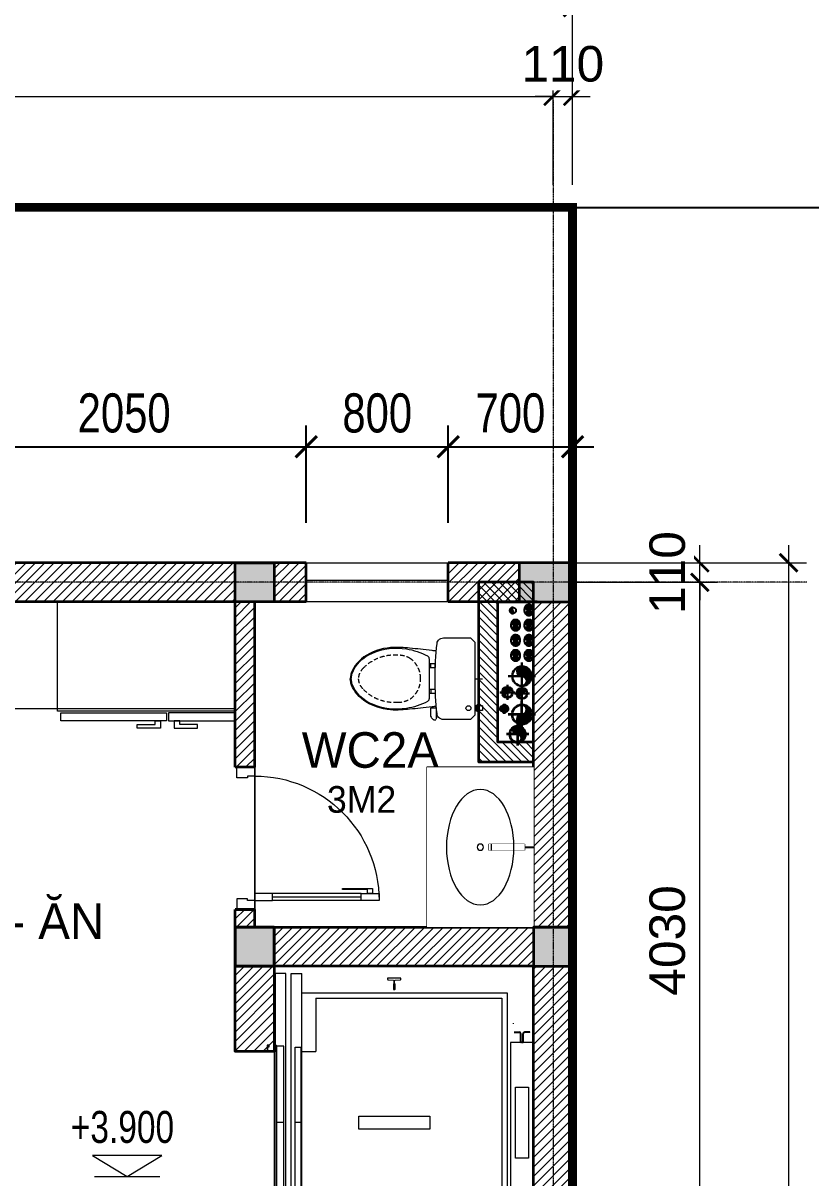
# Model space of a CAD drawing. Header units: millimetres. Extents: x -127141 to 682685, y -1234500 to 49778.
# Drawn here: x 267603 to 272040, y -5461 to 1037 of the extents above; entities that cross this region are included whole.
import ezdxf

# ---------------------------------------------------------------- set-up
doc = ezdxf.new("R2010")
doc.units = ezdxf.units.MM
doc.header["$MEASUREMENT"] = 0
doc.set_wipeout_variables(frame=1)
for name, pattern in [('$AUDIT_BAD_LTYPE2', [0]), ('ACAD_ISO03W100', [30, 12, -18]), ('CENTER2', [1.125, 0.75, -0.125, 0.125, -0.125]), ('CONTINOUS', [0]), ('DASHDOT', [1, 0.5, -0.25, 0, -0.25]), ('DIVIDEX22', [1.25, 0.625, -0.25, 0, -0.125, 0, -0.25]), ('HIDDEN', [0.75, 0.5, -0.25]), ('PHANTOM2', [1.25, 0.625, -0.125, 0.125, -0.125, 0.125, -0.125]), ('PHANTOM3', [1.5, 0.625, -0.125, 0.125, -0.125, 0.125, -0.125, 0.125, -0.125]), ('xref-thap C (mb tang 32-2)$0$HIDDEN', [0.375, 0.25, -0.125])]:
    doc.linetypes.add(name, pattern=pattern)
for name, color, linetype, lineweight in [('-CONCRETE', 1, 'Continuous', 35), ('-DOOR', 137, 'Continuous', 9), ('-FURNITURE', 46, 'Continuous', 9), ('-HATCH', 8, 'Continuous', 5), ('-KH', 143, 'Continuous', 13), ('-LINE1', 7, 'Continuous', 18), ('-LINE2', 252, 'Continuous', 9), ('-TEXT', 7, 'Continuous', 15), ('-WALL', 4, 'Continuous', 35), ('A-COT VACH', 2, 'Continuous', 35), ('A-DIM', 251, 'Continuous', 15), ('A-HATCH', 251, 'Continuous', 5), ('A-NET THAY', 125, 'Continuous', 18), ('A-TRUC', 251, 'DASHDOT', 5), ('A-TUONG', 7, 'Continuous', 35), ('N1.1-CN', 4, 'CONTINOUS', 35), ('N1.3-TN', 6, 'CENTER2', 35), ('N1.4-TP', 4, 'PHANTOM2', 35), ('N1.5-TH', 2, 'PHANTOM3', 30), ('N1.6-NM', 3, 'DIVIDEX22', 30), ('N4-OTHER1', 143, 'CONTINOUS', 15), ('TEXT25', 2, 'Continuous', 13)]:
    doc.layers.add(name, color=color, linetype=linetype, lineweight=lineweight)
for name, color, linetype in [('-RANH GIOI LO DAT', 12, 'Continuous'), ('12. NET DIM', 252, 'Continuous'), ('M-CD', 40, 'ACAD_ISO03W100'), ('M-Control', 170, 'CENTER2'), ('M-RP', 140, 'Continuous')]:
    doc.layers.add(name, color=color, linetype=linetype)
doc.layers.add('LUOI GIONG', color=160, linetype='Continuous', plot=False)
doc.styles.add('1', font='arial.ttf')
doc.styles.add('AVANH', font='', dxfattribs={"width": 0.8})
doc.styles.get("Standard").update_dxf_attribs({"font": 'arial.ttf'})
doc.styles.add('SVN_AVO_thuong', font='')
doc.styles.add('T1', font='', dxfattribs={"height": 200})
doc.styles.add('vnavanth', font='', dxfattribs={"width": 0.8})
doc.styles.get('AVANH').set_extended_font_data('.VnAvantH')
doc.styles.get('SVN_AVO_thuong').set_extended_font_data('SVN-Avo')
doc.styles.get('T1').set_extended_font_data('VNgeometric Light')
doc.styles.get('vnavanth').set_extended_font_data('.VnAvantH')
doc.dimstyles.new('C_100A3', dxfattribs={"dimscale": 100, "dimtxt": 2.2, "dimasz": 1.2, "dimexe": 1.2, "dimexo": 0, "dimgap": 0.75, "dimtad": 1, "dimdec": 0, "dimzin": 0, "dimdsep": 46, "dimtxsty": 'AVANH', "dimblk": 'ARCHTICK', "dimcen": 0, "dimdle": 1.2, "dimclrd": 256, "dimclre": 256, "dimclrt": 7, "dimadec": 0, "dimazin": 0, "dimtfac": 0.0001, "dimtdec": 0, "dimtix": 1, "dimtmove": 2, "dimatfit": 3, "dimfxl": 1.8, "dimtolj": 1, "dimtzin": 0, "dimarcsym": 0})
doc.dimstyles.new('DIM_LAYOUT A2-A3', dxfattribs={"dimscale": 0, "dimtxt": 2, "dimasz": 1, "dimexe": 1, "dimexo": 0, "dimgap": 0.8, "dimtad": 1, "dimdec": 0, "dimlfac": -1, "dimzin": 0, "dimdsep": 46, "dimtxsty": 'Standard', "dimblk": 'ARCHTICK', "dimcen": 1, "dimdle": 1, "dimclrd": 256, "dimclre": 256, "dimclrt": 7, "dimadec": 0, "dimazin": 0, "dimtfac": 1, "dimtdec": 0, "dimtix": 1, "dimtofl": 0, "dimtmove": 2, "dimatfit": 3, "dimldrblk": 'ARCHTICK', "dimfxl": 1, "dimtfill": 1, "dimtolj": 1, "dimtzin": 0, "dimarcsym": 0})

# ---------------------------------------------------------------- blocks, each defined once
blk = doc.blocks.new('X-5M-DH-2-CORE$0$A$C75E80C28')
at = {"layer": '-LINE2', "linetype": 'Continuous', "ltscale": 2}
for p, q in [((-510, -21.5), (-510, -50.6)), ((-506.8, -21.5), (-510, -21.5)), ((-506.8, -21.5), (-506.8, -50.6)), ((-456.2, -56.8), (-500.6, -56.8)), ((-456.2, -60), (-500.6, -60)), ((-453.2, -63), (-453.2, -67)), ((-450, -63), (-450, -67)), ((450, -63), (450, -67)), ((453.2, -63), (453.2, -67)), ((456.2, -56.8), (500.6, -56.8)), ((456.2, -60), (500.6, -60)), ((506.8, -21.5), (510, -21.5)), ((506.8, -21.5), (506.8, -50.6)), ((510, -21.5), (510, -50.6)), ((-556.8, -112.5), (-560, -112.5)), ((-510, -108.5), (-510, -79.4)), ((-506.8, -108.5), (-506.8, -79.4)), ((-456.2, -70), (-500.6, -70)), ((-456.2, -73.2), (-500.6, -73.2)), ((456.2, -70), (500.6, -70)), ((456.2, -73.2), (500.6, -73.2)), ((456.8, -112.5), (460, -112.5)), ((506.8, -108.5), (506.8, -79.4)), ((510, -108.5), (510, -79.4)), ((-731, -149), (731, -149)), ((-731, -1305), (-731, -149)), ((-700, -179), (700, -179)), ((-700, -1225), (-700, -179)), ((700, -1225), (700, -179)), ((731, -1305), (731, -149)), ((-700, -1225), (-400, -1225)), ((-400, -1305), (-400, -1225)), ((700, -1225), (400, -1225)), ((400, -1305), (400, -1225)), ((840, -1305), (-840, -1305)), ((-840, -1365), (-840, -1305)), ((425, -1309), (-425, -1309)), ((-425, -1343), (-425, -1309)), ((425, -1343), (-425, -1343)), ((0, -1309), (0, -1343)), ((425, -1343), (425, -1309)), ((840, -1365), (840, -1305)), ((840, -1365), (-840, -1365)), ((840, -1395), (-840, -1395)), ((-840, -1395), (-840, -1455)), ((430, -1406), (-430, -1406)), ((-430, -1406), (-430, -1446)), ((0, -1406), (0, -1446)), ((430, -1406), (430, -1446)), ((840, -1395), (840, -1455)), ((-840, -1455), (-435, -1455)), ((-435, -1450), (-435, -1460)), ((-435, -1450), (-400, -1450)), ((-435, -1460), (-425, -1460)), ((-435, -1490), (-435, -1500)), ((-435, -1490), (-425, -1490)), ((-433.4, -1451.6), (-433.4, -1458.4)), ((-433.4, -1451.6), (-401.6, -1451.6)), ((-433.4, -1458.4), (-425, -1458.4)), ((-433.4, -1491.6), (-433.4, -1498.4)), ((-433.4, -1491.6), (-425, -1491.6)), ((430, -1446), (-430, -1446)), ((-425, -1458.4), (-425, -1460)), ((-425, -1490), (-425, -1491.6)), ((-401.6, -1451.6), (-401.6, -1498.4)), ((400, -1450), (-400, -1450)), ((-400, -1450), (-400, -1500)), ((400, -1450), (400, -1500)), ((435, -1450), (400, -1450)), ((401.6, -1451.6), (401.6, -1498.4)), ((433.4, -1451.6), (401.6, -1451.6)), ((433.4, -1458.4), (425, -1458.4)), ((425, -1458.4), (425, -1460)), ((435, -1460), (425, -1460)), ((425, -1490), (425, -1491.6)), ((435, -1490), (425, -1490)), ((433.4, -1491.6), (425, -1491.6)), ((433.4, -1451.6), (433.4, -1458.4)), ((433.4, -1491.6), (433.4, -1498.4)), ((435, -1450), (435, -1460)), ((840, -1455), (435, -1455)), ((435, -1490), (435, -1500)), ((-435, -1500), (-400, -1500)), ((-433.4, -1498.4), (-401.6, -1498.4)), ((435, -1500), (400, -1500)), ((433.4, -1498.4), (401.6, -1498.4))]:
    blk.add_line(p, q, dxfattribs=at)
for points in [[(-450, 0), (-450, -130), (450, -130), (450, 0)], [(-200, -29), (200, -29), (200, -101), (-200, -101)], [(-36, -584), (36, -584), (36, -984), (-36, -984)]]:
    blk.add_lwpolyline(points, close=True, dxfattribs=at)
for points in [[(-780, -789), (-751, -789, 0.414214), (-750, -788), (-750, -784), (-750, -780, 0.414214), (-751, -779), (-780, -779, -0.256978), (-784.1, -781.9), (-797.9, -781.9, -0.414214), (-800.9, -778.9), (-804, -749.5, 0.414214), (-807, -746.5), (-812, -746.5), (-812, -784), (-812, -821.5), (-807, -821.5, 0.414214), (-804, -818.5), (-800.9, -789.1, -0.414214), (-797.9, -786.1), (-784.1, -786.1, -0.256978), (-780, -789)], [(780, -789), (751, -789, -0.414214), (750, -788), (750, -784), (750, -780, -0.414214), (751, -779), (780, -779, 0.256978), (784.1, -781.9), (797.9, -781.9, 0.414214), (800.9, -778.9), (804, -749.5, -0.414214), (807, -746.5), (812, -746.5), (812, -784), (812, -821.5), (807, -821.5, -0.414214), (804, -818.5), (800.9, -789.1, 0.414214), (797.9, -786.1), (784.1, -786.1, 0.256978), (780, -789)]]:
    blk.add_lwpolyline(points, format="xyb", dxfattribs=at)
for centre, radius, start, end in [((-500.6, -50.6), 9.4, 180, 270), ((-500.6, -50.6), 6.2, 180, 270), ((-456.2, -63), 6.2, 0, 90), ((-456.2, -63), 3, 0, 90), ((456.2, -63), 6.2, 90, 180), ((456.2, -63), 3, 90, 180), ((500.6, -50.6), 6.2, 270, 0), ((500.6, -50.6), 9.4, 270, 0), ((-500.6, -79.4), 9.4, 90, 180), ((-500.6, -79.4), 6.2, 90, 180), ((-456.2, -67), 6.2, 270, 0), ((-456.2, -67), 3, 270, 0), ((456.2, -67), 6.2, 180, 270), ((456.2, -67), 3, 180, 270), ((500.6, -79.4), 9.4, 0, 90), ((500.6, -79.4), 6.2, 0, 90)]:
    blk.add_arc(centre, radius, start, end, dxfattribs=at)
blk = doc.blocks.new('A$C5C575821')
at = {"layer": '-CONCRETE'}
h = blk.add_hatch(color=256, dxfattribs=at)
h.dxf.hatch_style = 1
h.paths.add_polyline_path([(0, 220), (0, 0), (220, 0), (220, 220)])
blk.add_lwpolyline([(0, 0), (220, 0), (220, 220), (0, 220)], close=True, dxfattribs=at)
blk = doc.blocks.new('A$C3F71457E')
at = {"layer": 'A-HATCH'}
h = blk.add_hatch(dxfattribs=at)
h.set_pattern_fill('ANSI31', color=256, scale=300)
h.paths.add_polyline_path([(200, 380), (-20, 380), (-20, -98.4), (18.4, -98.4), (18.4, -66.6), (11.6, -66.6), (11.6, -75), (10, -75), (10, -65), (20, -65), (20, -100), (200, -100)])
h.paths.add_polyline_path([(-20, 600), (-1480, 600), (-1480, 380), (-20, 380)])
h.paths.add_polyline_path([(-1480, 380), (-1700, 380), (-1700, -1380), (-1480, -1380)])
h.paths.add_polyline_path([(-20, -1380), (-1480, -1380), (-1480, -1600), (-20, -1600)])
h.paths.add_polyline_path([(200, -900), (20, -900), (20, -935), (10, -935), (10, -925), (11.6, -925), (11.6, -933.4), (18.4, -933.4), (18.4, -901.6), (-20, -901.6), (-20, -1380), (-20, -1380), (200, -1380)])
at = {"layer": '-CONCRETE'}
blk.add_lwpolyline([(-20, -100), (-20, 380), (-1480, 380), (-1480, -1380), (-20, -1380), (-20, -900), (200, -900), (200, -1600), (-1700, -1600), (-1700, 600), (200, 600), (200, -100), (-20, -100)], dxfattribs=at)
at = {"layer": '-LINE1'}
blk.add_line((-20, -900), (-20, -100), dxfattribs=at)
at = {"layer": '-WALL'}
for p in [(-1700, 380), (-20, 380), (-1700, -1600), (-20, -1600)]:
    blk.add_blockref('A$C5C575821', p, dxfattribs=at)
at = {"color": 2, "rotation": 90}
blk.add_blockref('X-5M-DH-2-CORE$0$A$C75E80C28', (-1480, -500), dxfattribs=at)
blk = doc.blocks.new('A$C18091ED7')
for p, q in [((0, -42.1), (0, 0)), ((146.1, -26.6), (179.2, -26.6)), ((146.1, -26.6), (146.1, -30.2)), ((146.1, -30.2), (165.8, -30.2)), ((153.1, -36.8), (146.1, -30.2)), ((152.3, 0), (152.3, -26.6)), ((152.3, 0), (179.2, 0)), ((153.1, -36.8), (165.8, -36.8)), ((153.1, -39.7), (153.1, -36.8)), ((153.1, -39.7), (178.4, -39.7)), ((153.1, -39.7), (178.4, -39.7)), ((153.1, -39.7), (153.1, -42.1)), ((185.4, -30.2), (165.8, -30.2)), ((178.4, -36.8), (165.8, -36.8)), ((185.4, -30.2), (178.4, -36.8)), ((178.4, -36.8), (178.4, -39.7)), ((178.4, -39.7), (178.4, -42.1)), ((179.2, 0), (179.2, -26.6)), ((179.2, -26.6), (185.4, -26.6)), ((185.4, -26.6), (185.4, -30.2)), ((167.9, -259.5), (228.1, -259.5)), ((-83.3, -267.4), (-83.3, -300)), ((-83.3, -278.5), (-83.3, -287.6)), ((-60.9, -290), (-83.3, -290)), ((-62.9, -265.4), (-81.3, -265.4)), ((-60.9, -267.4), (-60.9, -300)), ((60.9, -267.4), (60.9, -300)), ((60.9, -290), (83.3, -290)), ((62.9, -265.4), (81.3, -265.4)), ((83.3, -267.4), (83.3, -300)), ((83.3, -278.5), (83.3, -287.6)), ((165.4, -262), (165.4, -289.7)), ((167.9, -292.2), (206.7, -292.2)), ((230.6, -274.3), (230.6, -262))]:
    blk.add_line(p, q)
for points in [[(230, -218.5, -0.137407), (225.5, -234.6), (221.8, -240.7, -0.236081), (198.3, -255.5, -0.051961), (-198.3, -255.5, -0.236081), (-221.8, -240.7), (-225.5, -234.6, -0.137407), (-230, -218.5), (-230, -72, -0.198912), (-226.4, -63.2), (-208.9, -45.8, -0.198912), (-200.1, -42.1), (0, -42.1), (200.1, -42.1, -0.198912), (208.9, -45.8), (226.4, -63.2, -0.198912), (230, -72)], [(144.1, -619, -0.212405), (26.3, -734.5, -0.027685), (-0.6, -738.6, -0.022279), (-26.3, -734.5, -0.212405), (-144.1, -619, -0.142796), (-167.2, -428, -0.093005), (-127.9, -309.1, -0.256439), (-111.2, -300), (0, -300), (111.2, -300, -0.256439), (127.9, -309.1, -0.093005), (167.2, -428, -0.142796)]]:
    blk.add_lwpolyline(points, format="xyb", close=True)
at = {"linetype": 'xref-thap C (mb tang 32-2)$0$HIDDEN', "ltscale": 100}
blk.add_lwpolyline([(61, -669, -0.199031), (0, -698.8, -0.199031), (-61, -669, -0.218924), (-131.9, -478.3, -0.153791), (-112.5, -404, -0.236701), (0, -347.6, -0.236701), (112.5, -404, -0.153791), (131.9, -478.3, -0.218924)], format="xyb", close=True, dxfattribs=at)
blk.add_circle((165.8, -78.4), 13.9)
for centre, radius, start, end in [((167.9, -262), 2.47, 90, 180), ((-81.3, -267.4), 1.98, 90, 180), ((-62.9, -267.4), 1.98, 0, 90), ((62.9, -267.4), 1.98, 90, 180), ((81.3, -267.4), 1.98, 0, 90), ((167.9, -289.7), 2.47, 180, 270), ((206.7, -276.7), 15.5, 270, 306.46585), ((168.4, -224.8), 80.1, 306.46585, 320.31229), ((228.1, -274.3), 2.47, 320.31229, 0)]:
    blk.add_arc(centre, radius, start, end)
for points in [[(-155.6, -259.5), (-156.6, -267.3), (-164.3, -328.4), (-169.2, -385.1), (-183.7, -527.8), (-135.6, -679.1), (-50.3, -735.2), (-19.7, -741.1), (0, -743.7)], [(155.6, -259.5), (156.6, -267.3), (164.3, -328.4), (169.2, -385.1), (183.7, -527.8), (135.6, -679.1), (50.3, -735.2), (19.7, -741.1), (0, -743.7)]]:
    blk.add_open_spline(points, degree=3, knots=[130.613938, 130.613938, 130.613938, 130.613938, 152.852109, 311.129351, 417.703951, 561.383393, 697.692632, 710.812262, 710.812262, 710.812262, 710.812262])
blk = doc.blocks.new('A$C55AD6C8F')
at = {"ltscale": 3}
for p, q in [((-670, 624), (-670, 1000)), ((-670, 1000), (-624.3, 1000)), ((-624.3, 1000), (-624.3, 624)), ((0, 1000), (-615.2, 1000)), ((-615.2, 1000), (-615.2, 0)), ((0, 0), (0, 1000)), ((-624.3, 624), (-670, 624)), ((-670, 613.4), (-670, 17.6)), ((-624.3, 613.4), (-670, 613.4)), ((-624.3, 17.6), (-624.3, 613.4)), ((-670, 17.6), (-624.3, 17.6)), ((-615.2, 0), (0, 0))]:
    blk.add_line(p, q, dxfattribs=at)
at = {"ltscale": 3, "elevation": 0}
for points in [[(-670, 688.4), (-670, 656.9), (-710.1, 656.9), (-710.1, 788.4), (-690.8, 788.4), (-690.8, 688.4)], [(-670, 548.9), (-670, 580.4), (-710.1, 580.4), (-710.1, 448.9), (-690.8, 448.9), (-690.8, 548.9)]]:
    blk.add_lwpolyline(points, close=True, dxfattribs=at)
blk = doc.blocks.new('Sink_Cicle')
blk.add_lwpolyline([(17.5, -50), (-17.5, -50), (-17.5, -252.3), (17.5, -252.3)], close=True)
blk.add_circle((0, -300), 17.5)
at = {"layer": 'Defpoints'}
blk.add_line((0, -100), (0, 0), dxfattribs=at)
blk.add_wipeout([(17.5, -50), (-17.5, -50), (-17.5, -252.3), (17.5, -252.3)])
at = {"layer": '-FURNITURE', "linetype": 'Continuous'}
blk.add_ellipse((0, -300), major_axis=(-325, 0), ratio=0.584615, dxfattribs=at)
blk.add_line((-17.5, -237.3), (17.5, -237.3))
blk = doc.blocks.new('*U92')
at = {"ltscale": 300}
blk.add_lwpolyline([(0, 0), (900, 0), (900, -600), (0, -600)], close=True, dxfattribs=at)
blk.add_wipeout([(0, 0), (900, 0), (900, -600), (0, -600)], dxfattribs=at)
blk.add_blockref('Sink_Cicle', (450, 0), dxfattribs=at)
blk = doc.blocks.new('*U122')
at = {"linetype": '$AUDIT_BAD_LTYPE2'}
for p, q in [((70, 100), (70, 600)), ((90, 600), (90, 100))]:
    blk.add_line(p, q, dxfattribs=at)
for points in [[(50, 600), (90, 600), (90, 700), (50, 700), (50, 600)], [(50, 602.9), (50, 100)], [(50, 100), (90, 100), (90, 0), (50, 0), (50, 100)]]:
    blk.add_lwpolyline(points)
for points in [[(118.3, 494.5), (118.3, 664.1), (90, 664.1), (90, 635.9), (112.6, 635.9), (112.6, 494.5)], [(0, 0), (50, 0), (50, -40), (60, -40), (60, -100), (0, -100)], [(800, 0), (750, 0), (750, -40), (740, -40), (740, -100), (800, -100)]]:
    blk.add_lwpolyline(points, close=True)
at = {"linetype": '$AUDIT_BAD_LTYPE2', "ltscale": 0.3}
blk.add_arc((50, 0), 700, 0, 90, dxfattribs=at)
blk = doc.blocks.new('_ArchTick')
at = {"color": 0, "linetype": 'ByBlock', "const_width": 0.15}
blk.add_lwpolyline([(-0.5, -0.5), (0.5, 0.5)], dxfattribs=at)
blk = doc.blocks.new('*D181')
at = {"layer": '12. NET DIM', "lineweight": -2, "transparency": 16777216}
for p, q in [((267147.6, -1774.8), (267147.6, -1227.1)), ((269197.5, -1774.8), (269197.5, -1227.1)), ((267027.6, -1347.1), (269317.5, -1347.1))]:
    blk.add_line(p, q, dxfattribs=at)
at = {"layer": 'Defpoints', "color": 0, "transparency": 16777216}
for p in [(269197.5, -1347.1), (267147.6, -1774.8), (269197.5, -1774.8)]:
    blk.add_point(p, dxfattribs=at)
at = {"layer": '12. NET DIM', "lineweight": -2, "transparency": 16777216, "xscale": 119.9999999999999, "yscale": 119.9999999999999, "zscale": 119.9999999999999, "rotation": 180}
blk.add_blockref('_ArchTick', (267147.6, -1347.1), dxfattribs=at)
at = {"layer": '12. NET DIM', "lineweight": -2, "transparency": 16777216, "xscale": 119.9999999999999, "yscale": 119.9999999999999, "zscale": 119.9999999999999}
blk.add_blockref('_ArchTick', (269197.5, -1347.1), dxfattribs=at)
at = {"layer": '12. NET DIM', "color": 7, "transparency": 16777216, "insert": (268172.5, -1158.3), "char_height": 220, "attachment_point": 5, "style": 'AVANH'}
blk.add_mtext('\\A1;2050', dxfattribs=at)
blk = doc.blocks.new('*D182')
at = {"layer": '12. NET DIM', "lineweight": -2, "transparency": 16777216}
for p, q in [((269197.5, -1774.8), (269197.5, -1227.1)), ((269997.5, -1774.8), (269997.5, -1227.1)), ((269077.5, -1347.1), (270117.5, -1347.1))]:
    blk.add_line(p, q, dxfattribs=at)
at = {"layer": 'Defpoints', "color": 0, "transparency": 16777216}
for p in [(269997.5, -1347.1), (269197.5, -1774.8), (269997.5, -1774.8)]:
    blk.add_point(p, dxfattribs=at)
at = {"layer": '12. NET DIM', "lineweight": -2, "transparency": 16777216, "xscale": 119.9999999999999, "yscale": 119.9999999999999, "zscale": 119.9999999999999, "rotation": 180}
blk.add_blockref('_ArchTick', (269197.5, -1347.1), dxfattribs=at)
at = {"layer": '12. NET DIM', "lineweight": -2, "transparency": 16777216, "xscale": 119.9999999999999, "yscale": 119.9999999999999, "zscale": 119.9999999999999}
blk.add_blockref('_ArchTick', (269997.5, -1347.1), dxfattribs=at)
at = {"layer": '12. NET DIM', "color": 7, "transparency": 16777216, "insert": (269597.5, -1158.3), "char_height": 220, "attachment_point": 5, "style": 'AVANH'}
blk.add_mtext('\\A1;800', dxfattribs=at)
blk = doc.blocks.new('*D183')
at = {"layer": '12. NET DIM', "lineweight": -2, "transparency": 16777216}
for p, q in [((269997.5, -1774.8), (269997.5, -1227.1)), ((270697.5, -1774.8), (270697.5, -1227.1)), ((269877.5, -1347.1), (270817.5, -1347.1))]:
    blk.add_line(p, q, dxfattribs=at)
at = {"layer": 'Defpoints', "color": 0, "transparency": 16777216}
for p in [(270697.5, -1347.1), (269997.5, -1774.8), (270697.5, -1774.8)]:
    blk.add_point(p, dxfattribs=at)
at = {"layer": '12. NET DIM', "lineweight": -2, "transparency": 16777216, "xscale": 119.9999999999999, "yscale": 119.9999999999999, "zscale": 119.9999999999999, "rotation": 180}
blk.add_blockref('_ArchTick', (269997.5, -1347.1), dxfattribs=at)
at = {"layer": '12. NET DIM', "lineweight": -2, "transparency": 16777216, "xscale": 119.9999999999999, "yscale": 119.9999999999999, "zscale": 119.9999999999999}
blk.add_blockref('_ArchTick', (270697.5, -1347.1), dxfattribs=at)
at = {"layer": '12. NET DIM', "color": 7, "transparency": 16777216, "insert": (270347.5, -1158.3), "char_height": 220, "attachment_point": 5, "style": 'AVANH'}
blk.add_mtext('\\A1;700', dxfattribs=at)
blk = doc.blocks.new('*D361')
at = {"layer": 'A-DIM', "lineweight": -2, "transparency": 16777216}
for p, q in [((13544.6, 17883.6), (13544.6, 17983.6)), ((12828.2, 17883.6), (13644.6, 17883.6)), ((12828.2, 17773.6), (13644.6, 17773.6)), ((13544.6, 17773.6), (13544.6, 17673.6))]:
    blk.add_line(p, q, dxfattribs=at)
at = {"layer": 'Defpoints', "color": 0, "transparency": 16777216}
for p in [(12828.2, 17883.6), (12828.2, 17773.6), (13544.6, 17773.6)]:
    blk.add_point(p, dxfattribs=at)
at = {"layer": 'A-DIM', "lineweight": -2, "transparency": 16777216, "xscale": 100, "yscale": 100, "zscale": 100}
for p, rotation in [((13544.6, 17883.6), 270), ((13544.6, 17773.6), 90)]:
    blk.add_blockref('_ArchTick', p, dxfattribs=dict(at, rotation=rotation))
at = {"layer": 'A-DIM', "color": 7, "transparency": 16777216, "insert": (13362.5, 17828.6), "char_height": 200, "attachment_point": 5, "rotation": 90, "bg_fill": 3, "box_fill_scale": 1.25, "bg_fill_color": 256, "bg_fill_true_color": 13158600, "bg_fill_transparency": 0}
blk.add_mtext('\\A1;110', dxfattribs=at)
blk = doc.blocks.new('*D363')
at = {"layer": 'A-DIM', "lineweight": -2, "transparency": 16777216}
for p, q in [((5938, 20011.2), (5938, 20607.9)), ((12718.1, 20011.1), (12718.1, 20607.9)), ((5838, 20507.9), (12818.1, 20507.9))]:
    blk.add_line(p, q, dxfattribs=at)
at = {"layer": 'Defpoints', "color": 0, "transparency": 16777216}
for p in [(12718.1, 20507.9), (5938, 20011.2, 0), (12718.1, 20011.1, 0)]:
    blk.add_point(p, dxfattribs=at)
at = {"layer": 'A-DIM', "lineweight": -2, "transparency": 16777216, "xscale": 100, "yscale": 100, "zscale": 100, "rotation": 180}
blk.add_blockref('_ArchTick', (5938, 20507.9), dxfattribs=at)
at = {"layer": 'A-DIM', "lineweight": -2, "transparency": 16777216, "xscale": 100, "yscale": 100, "zscale": 100}
blk.add_blockref('_ArchTick', (12718.1, 20507.9), dxfattribs=at)
at = {"layer": 'A-DIM', "color": 7, "transparency": 16777216, "insert": (9328.1, 20690), "char_height": 200, "attachment_point": 5, "bg_fill": 3, "box_fill_scale": 1.25, "bg_fill_color": 256, "bg_fill_true_color": 13158600, "bg_fill_transparency": 0}
blk.add_mtext('\\A1;6780', dxfattribs=at)
blk = doc.blocks.new('*D364')
at = {"layer": 'A-DIM', "lineweight": -2, "transparency": 16777216}
for p, q in [((12718.1, 20011.1), (12718.1, 20607.8)), ((12828.1, 20011.1), (12828.1, 20607.8)), ((12718.1, 20507.8), (12618.1, 20507.8)), ((12828.1, 20507.8), (12928.1, 20507.8))]:
    blk.add_line(p, q, dxfattribs=at)
at = {"layer": 'Defpoints', "color": 0, "transparency": 16777216}
for p in [(12828.1, 20507.8), (12718.1, 20011.1, 0), (12828.1, 20011.1)]:
    blk.add_point(p, dxfattribs=at)
at = {"layer": 'A-DIM', "lineweight": -2, "transparency": 16777216, "xscale": 100, "yscale": 100, "zscale": 100}
blk.add_blockref('_ArchTick', (12718.1, 20507.8), dxfattribs=at)
at = {"layer": 'A-DIM', "lineweight": -2, "transparency": 16777216, "xscale": 100, "yscale": 100, "zscale": 100, "rotation": 180}
blk.add_blockref('_ArchTick', (12828.1, 20507.8), dxfattribs=at)
at = {"layer": 'A-DIM', "color": 7, "transparency": 16777216, "insert": (12773.1, 20689.9), "char_height": 200, "attachment_point": 5, "bg_fill": 3, "box_fill_scale": 1.25, "bg_fill_color": 256, "bg_fill_true_color": 13158600, "bg_fill_transparency": 0}
blk.add_mtext('\\A1;110', dxfattribs=at)
blk = doc.blocks.new('*D368')
at = {"layer": 'A-DIM', "lineweight": -2, "transparency": 16777216}
for p, q in [((13544.6, 13643.6), (13544.6, 17873.6)), ((12804.2, 17773.6), (13644.6, 17773.6)), ((12804.2, 13743.6), (13644.6, 13743.6))]:
    blk.add_line(p, q, dxfattribs=at)
at = {"layer": 'Defpoints', "color": 0, "transparency": 16777216}
for p in [(12804.2, 17773.6, 0), (13544.6, 17773.6), (12804.2, 13743.6, 0)]:
    blk.add_point(p, dxfattribs=at)
at = {"layer": 'A-DIM', "lineweight": -2, "transparency": 16777216, "xscale": 100, "yscale": 100, "zscale": 100}
for p, rotation in [((13544.6, 17773.6), 90), ((13544.6, 13743.6), 270)]:
    blk.add_blockref('_ArchTick', p, dxfattribs=dict(at, rotation=rotation))
at = {"layer": 'A-DIM', "color": 7, "transparency": 16777216, "insert": (13362.4, 15758.6), "char_height": 200, "attachment_point": 5, "rotation": 90, "bg_fill": 3, "box_fill_scale": 1.25, "bg_fill_color": 256, "bg_fill_true_color": 13158600, "bg_fill_transparency": 0}
blk.add_mtext('\\A1;4030', dxfattribs=at)
blk = doc.blocks.new('*D377')
at = {"layer": 'A-DIM', "lineweight": -2, "transparency": 16777216}
for p, q in [((5828, 20398.2), (5828, 21107.8)), ((12828.1, 20398.1), (12828.1, 21107.8)), ((5728, 21007.8), (12928.1, 21007.8))]:
    blk.add_line(p, q, dxfattribs=at)
at = {"layer": 'Defpoints', "color": 0, "transparency": 16777216}
for p in [(12828.1, 21007.8), (5828, 20398.2, 0), (12828.1, 20398.1, 0)]:
    blk.add_point(p, dxfattribs=at)
at = {"layer": 'A-DIM', "lineweight": -2, "transparency": 16777216, "xscale": 100, "yscale": 100, "zscale": 100, "rotation": 180}
blk.add_blockref('_ArchTick', (5828, 21007.8), dxfattribs=at)
at = {"layer": 'A-DIM', "lineweight": -2, "transparency": 16777216, "xscale": 100, "yscale": 100, "zscale": 100}
blk.add_blockref('_ArchTick', (12828.1, 21007.8), dxfattribs=at)
at = {"layer": 'A-DIM', "color": 7, "transparency": 16777216, "insert": (9328.1, 21189.9), "char_height": 200, "attachment_point": 5, "bg_fill": 3, "box_fill_scale": 1.25, "bg_fill_color": 256, "bg_fill_true_color": 13158600, "bg_fill_transparency": 0}
blk.add_mtext('\\A1;7000', dxfattribs=at)
blk = doc.blocks.new('*D380')
at = {"layer": 'A-DIM', "lineweight": -2, "transparency": 16777216}
for p, q in [((14044.6, 17983.6), (14044.6, 4833.6)), ((12825.4, 17883.6), (14144.6, 17883.6)), ((12825.4, 4933.6), (14144.6, 4933.6))]:
    blk.add_line(p, q, dxfattribs=at)
at = {"layer": 'Defpoints', "color": 0, "transparency": 16777216}
for p in [(12825.4, 17883.6, 0), (12825.4, 4933.6, 0), (14044.6, 4933.6)]:
    blk.add_point(p, dxfattribs=at)
at = {"layer": 'A-DIM', "lineweight": -2, "transparency": 16777216, "xscale": 100, "yscale": 100, "zscale": 100}
for p, rotation in [((14044.6, 17883.6), 90), ((14044.6, 4933.6), 270)]:
    blk.add_blockref('_ArchTick', p, dxfattribs=dict(at, rotation=rotation))
at = {"layer": 'A-DIM', "color": 7, "transparency": 16777216, "insert": (13862.4, 11408.6), "char_height": 200, "attachment_point": 5, "rotation": 90, "bg_fill": 3, "box_fill_scale": 1.25, "bg_fill_color": 256, "bg_fill_true_color": 13158600, "bg_fill_transparency": 0}
blk.add_mtext('\\A1;12950', dxfattribs=at)
blk = doc.blocks.new('cot 220')
at = {"layer": 'A-COT VACH'}
h = blk.add_hatch(color=251, dxfattribs=at)
h.dxf.hatch_style = 1
h.paths.add_polyline_path([(110, 110), (-110, 110), (-110, -110), (110, -110)])
blk.add_lwpolyline([(-110, -110), (110, -110), (110, 110), (-110, 110)], close=True, dxfattribs=at)
blk = doc.blocks.new('N-ONGDUNG')
at = {"layer": 'N4-OTHER1', "ltscale": 10}
h = blk.add_hatch(dxfattribs=at)
h.set_pattern_fill('ANSI31', color=256, scale=36, angle=-90, style=0)
h.set_pattern_definition([(315, (39548.85, 159241.4585), (3.18198052, 3.18198052), [])])
h.paths.add_polyline_path([(0, 45, -0.414214), (45, 0), (0, 0)])
h.paths.add_polyline_path([(-45, 0, -0.414214), (0, 45), (0, 0, 1)])
h.paths.add_polyline_path([(0, 0), (45, 0, -1)])
at = {"linetype": 'Continuous', "ltscale": 10}
for p, q in [((0, 63), (0, -63)), ((63, 0), (-63, 0))]:
    blk.add_line(p, q, dxfattribs=at)
blk.add_circle((0, 0), 45, dxfattribs=at)
for centre, start, end in [((-22.5, 0), 0, 180), ((22.5, 0), 180, 0)]:
    blk.add_arc(centre, 22.5, start, end, dxfattribs=at)
blk = doc.blocks.new('$cc')
h = blk.add_hatch()
h.set_pattern_fill('_USER', color=8, scale=0.05, angle=45, style=0, pattern_type=0)
h.set_pattern_definition([(45, (-200956.024176, 465343.044346), (-0.0353553390593, 0.0353553390593), [])])
edge = h.paths.add_edge_path()
edge.add_arc((-0.19, -0.25), 0.313, -53.1301, 53.1301, ccw=False)
edge.add_arc((0, 0), 0.5, 90, 270, ccw=False)
edge.add_arc((0.19, 0.25), 0.312, 126.8699, 233.1301)
at = {"color": 8}
blk.add_lwpolyline([(0, 0, -0.5), (0, -0.5, -1), (0, 0.5, 0.5), (0, 0, 0.333333), (0, 0, 0.333333)], format="xyb", dxfattribs=at)
blk.add_circle((0, 0), 0.5)
blk = doc.blocks.new('A$C9810a9bf')
at = {"layer": 'M-RP', "ltscale": 200}
for centre, radius in [((-14.75, 0), 14.75), ((-14.75, 0), 4.75), ((17.95, 0), 17.95), ((17.95, 0), 7.95)]:
    blk.add_circle(centre, radius, dxfattribs=at)
blk.add_ellipse((3.2, 0), major_axis=(-32.7, 0), ratio=0.756114, dxfattribs=at)
at = {"layer": 'M-RP', "ltscale": 200, "xscale": 9.5, "yscale": 9.5, "zscale": 9.5, "rotation": 180}
blk.add_blockref('$cc', (-14.75, 0), dxfattribs=at)
at = {"layer": 'M-RP', "ltscale": 200, "xscale": 15.9, "yscale": 15.9, "zscale": 15.9}
blk.add_blockref('$cc', (17.95, 0), dxfattribs=at)
blk = doc.blocks.new('A$Caa2107e4')
at = {"layer": 'M-Control', "ltscale": 0.03}
for centre, radius in [((-14.75, 0), 14.75), ((-14.75, 0), 4.75), ((17.95, 0), 17.95), ((17.95, 0), 7.95)]:
    blk.add_circle(centre, radius, dxfattribs=at)
blk.add_ellipse((3.2, 0), major_axis=(-32.7, 0), ratio=0.756114, dxfattribs=at)
at = {"layer": 'M-Control', "ltscale": 0.03, "xscale": 9.5, "yscale": 9.5, "zscale": 9.5, "rotation": 180}
blk.add_blockref('$cc', (-14.75, 0), dxfattribs=at)
at = {"layer": 'M-Control', "ltscale": 0.03, "xscale": 15.9, "yscale": 15.9, "zscale": 15.9}
blk.add_blockref('$cc', (17.95, 0), dxfattribs=at)
blk = doc.blocks.new('A$Cddca1029')
at = {"layer": 'A-HATCH'}
h = blk.add_hatch(dxfattribs=at)
h.set_pattern_fill('ANSI31', color=256, scale=250, angle=180)
h.set_pattern_definition([(225, (850724.535, -721488), (22.0970869, -22.0970869), [])])
h.paths.add_polyline_path([(900, 12), (1010, 12), (1010, 322), (0, 322), (0, 12), (110, 12), (110, 212), (900, 212)])
at = {"layer": 'A-NET THAY'}
blk.add_line((110, 12), (900, 12, 0), dxfattribs=at)
at = {"layer": 'A-TUONG'}
for points in [[(900, 12), (1010, 12), (1010, 322), (0, 322), (0, 12), (110, 12), (110, 212), (900, 212), (900, 12)], [(110, 12), (900, 12)]]:
    blk.add_lwpolyline(points, dxfattribs=at)
at = {"layer": 'M-CD', "xscale": 34, "yscale": 34, "zscale": 34, "rotation": 270}
blk.add_blockref('$cc', (851.5, 128.1), dxfattribs=at)
at = {"layer": 'M-RP', "ltscale": 200}
for name, p in [('A$C9810a9bf', (595, 113)), ('A$Caa2107e4', (595, 113)), ('A$C9810a9bf', (680.4, 113)), ('A$Caa2107e4', (680.4, 113)), ('A$C9810a9bf', (765.8, 113)), ('A$Caa2107e4', (765.8, 113)), ('A$C9810a9bf', (595, 38)), ('A$Caa2107e4', (595, 38)), ('A$C9810a9bf', (680.4, 38)), ('A$Caa2107e4', (680.4, 38)), ('A$C9810a9bf', (765.8, 38)), ('A$Caa2107e4', (765.8, 38)), ('A$C9810a9bf', (851.2, 38)), ('A$Caa2107e4', (851.2, 38))]:
    blk.add_blockref(name, p, dxfattribs=at)
at = {"layer": 'N1.1-CN', "xscale": 0.4444444444444459, "yscale": 0.4444444444444459, "zscale": 0.4444444444444459}
blk.add_blockref('N-ONGDUNG', (299, 177), dxfattribs=at)
at = {"layer": 'N1.3-TN', "xscale": -1, "rotation": 180}
blk.add_blockref('N-ONGDUNG', (155, 102), dxfattribs=at)
at = {"layer": 'N1.4-TP', "xscale": 1.222222222222223, "yscale": 1.222222222222223, "zscale": 1.222222222222223, "rotation": 180}
blk.add_blockref('N-ONGDUNG', (266, 77), dxfattribs=at)
at = {"layer": 'N1.5-TH', "xscale": 0.6666666666666681, "yscale": 0.6666666666666681, "zscale": 0.6666666666666681}
for p in [(391, 159), (385, 77)]:
    blk.add_blockref('N-ONGDUNG', p, dxfattribs=at)
at = {"layer": 'N1.6-NM', "xscale": -1.222222222222223, "yscale": 1.222222222222223, "zscale": 1.222222222222223, "rotation": 180}
blk.add_blockref('N-ONGDUNG', (482, 77), dxfattribs=at)
blk = doc.blocks.new('A$C7b9f95d2')
at = {"layer": 'A-COT VACH', "xscale": -1}
for p in [(11038.1, 17773.6), (11038.2, 15723.4)]:
    blk.add_blockref('cot 220', p, dxfattribs=at)
at = {"layer": 'A-DIM'}
dim = blk.add_linear_dim(base=(12718.1, 20507.9), p1=(5938, 20011.2, 0), p2=(12718.1, 20011.1, 0), dimstyle='DIM_LAYOUT A2-A3', override={"dimscale": 100}, dxfattribs=at)
dim.commit()
dim.dimension.update_dxf_attribs({"geometry": '*D363', "text_midpoint": (9328.1, 20690)})
dim = blk.add_linear_dim(base=(13544.6, 17773.6), p1=(12828.2, 17883.6), p2=(12828.2, 17773.6), angle=90, dimstyle='DIM_LAYOUT A2-A3', override={"dimscale": 100}, dxfattribs=at)
dim.commit()
dim.dimension.update_dxf_attribs({"geometry": '*D361', "text_midpoint": (13362.5, 17828.6)})
dim = blk.add_linear_dim(base=(12828.1, 20507.8), p1=(12718.1, 20011.1, 0), p2=(12828.1, 20011.1), dimstyle='DIM_LAYOUT A2-A3', override={"dimscale": 100}, dxfattribs=at)
dim.commit()
dim.dimension.update_dxf_attribs({"geometry": '*D364', "text_midpoint": (12773.1, 20689.9)})
dim = blk.add_linear_dim(base=(13544.6, 17773.6, 0), p1=(12804.2, 13743.6, 0), p2=(12804.2, 17773.6, 0), angle=270, dimstyle='DIM_LAYOUT A2-A3', override={"dimscale": 100}, dxfattribs=at)
dim.commit()
dim.dimension.update_dxf_attribs({"geometry": '*D368', "text_midpoint": (13362.4, 15758.6, 0)})
at = {"layer": 'A-TRUC', "ltscale": 3, "elevation": 0}
blk.add_lwpolyline([(12718.1, 20484.1), (12718.1, 867.1)], dxfattribs=at)
at = {"layer": 'A-DIM'}
dim = blk.add_linear_dim(base=(14044.6, 4933.6), p1=(12825.4, 17883.6, 0), p2=(12825.4, 4933.6, 0), angle=90, dimstyle='DIM_LAYOUT A2-A3', override={"dimscale": 100}, dxfattribs=at)
dim.commit()
dim.dimension.update_dxf_attribs({"geometry": '*D380', "text_midpoint": (13862.4, 11408.6)})
at = {"layer": 'A-COT VACH'}
h = blk.add_hatch(color=251, dxfattribs=at)
h.dxf.hatch_style = 1
h.paths.add_polyline_path([(12828.2, 17883.6), (12528.2, 17883.6), (12528.2, 17663.6), (12828.2, 17663.6)])
h = blk.add_hatch(color=251, dxfattribs=at)
h.dxf.hatch_style = 1
h.paths.add_polyline_path([(12828.2, 17883.6), (12528.2, 17883.6), (12528.2, 17663.6), (12828.2, 17663.6)])
at = {"layer": 'A-COT VACH', "elevation": 0}
blk.add_lwpolyline([(12528.2, 17663.6), (12828.2, 17663.6), (12828.2, 17883.6), (12528.2, 17883.6)], close=True, dxfattribs=at)
blk.add_lwpolyline([(12528.2, 17663.6), (12828.2, 17663.6), (12828.2, 17883.6), (12528.2, 17883.6)], close=True, dxfattribs=at)
at = {"layer": 'A-TRUC', "ltscale": 3}
blk.add_line((14146.6, 17773.6, 0), (599.3, 17773.6, 0), dxfattribs=at)
at = {"layer": 'A-COT VACH'}
blk.add_blockref('cot 220', (12718.2, 15723.4), dxfattribs=at)
at = {"layer": 'A-DIM'}
dim = blk.add_linear_dim(base=(12828.1, 21007.8), p1=(5828, 20398.2, 0), p2=(12828.1, 20398.1, 0), dimstyle='DIM_LAYOUT A2-A3', override={"dimscale": 100}, dxfattribs=at)
dim.commit()
dim.dimension.update_dxf_attribs({"geometry": '*D377', "text_midpoint": (9328.1, 21189.9)})

msp = doc.modelspace()

# ---------------------------------------------------------------- hatches: boundary and pattern name
at = {"layer": 'A-HATCH'}
h = msp.add_hatch(dxfattribs=at)
h.set_pattern_fill('ANSI31', color=256, scale=300)
h.paths.add_polyline_path([(270697.5, -2220), (270477.5, -2220), (270477.5, -4050.2), (270697.5, -4050.2)])
h.paths.add_polyline_path([(270397.5, -2000), (269997.5, -2000), (269997.5, -2220), (270397.5, -2220)])
h.paths.add_polyline_path([(269197.5, -2000), (269017.4, -2000), (269017.4, -2220), (269197.5, -2220)])
h.paths.add_polyline_path([(268797.4, -2000), (267147.2, -2000), (267147.2, -2220), (268797.4, -2220)])
h.paths.add_polyline_path([(265548.6, -2000), (263997.3, -2000), (263997.3, -2220), (265548.6, -2220)])
h.paths.add_polyline_path([(263917.5, -2219.9), (263697.5, -2219.9), (263697.5, -2900.1), (263917.5, -2900.1)])
h = msp.add_hatch(dxfattribs=at)
h.set_pattern_fill('ANSI31', color=256, scale=300)
h.paths.add_polyline_path([(270556.9, -19780.7), (270892.7, -19780.7), (270892.7, -19385.4), (270556.9, -19385.4)])
h.paths.add_polyline_path([(268907.4, -2220), (268797.4, -2220), (268797.4, -3150.2), (268907.4, -3150.2)])
h.paths.add_polyline_path([(268797.5, -3950.2), (268797.4, -4050.2), (268907.4, -4050.2), (268907.5, -3950.2)])

# ---------------------------------------------------------------- linework, layer by layer
at = {"layer": '-DOOR'}
msp.add_lwpolyline([(269197.5, -2000), (269997.5, -2000), (269997.5, -2220), (269197.5, -2220)], close=True, dxfattribs=at)
msp.add_lwpolyline([(269997.5, -2100), (269197.5, -2100)], dxfattribs=at)
at = {"layer": '-FURNITURE'}
msp.add_line((263917.5, -2820), (268797.4, -2820), dxfattribs=at)
at = {"layer": '-HATCH'}
for p, q in [((268907.5, -3150.2), (268907.5, -3950.2)), ((268907.5, -3950.2), (268907.5, -3150.2))]:
    msp.add_line(p, q, dxfattribs=at)
at = {"layer": '-KH'}
msp.add_line((268004.8, -5452.4, 0), (268372.8, -5452.4, 0), dxfattribs=at)
at = {"layer": '-KH', "elevation": 0}
msp.add_lwpolyline([(268384, -5334.6), (267993.6, -5334.6), (268188.8, -5452.4)], close=True, dxfattribs=at)
at = {"layer": '-KH'}
msp.add_solid([(268188.8, -5452.4, 0), (268188.8, -5334.6, 0), (268384, -5334.6, 0), (268188.8, -5452.4, 0)], dxfattribs=at)
at = {"layer": '-WALL'}
for p, q in [((269197.5, -2000), (267147.2, -2000)), ((269197.5, -2220), (269197.5, -2000)), ((270697.5, -2000), (269997.5, -2000)), ((269997.5, -2220), (269997.5, -2000)), ((270697.5, -16144.9), (270697.5, -1997.4)), ((268797.4, -2220), (267147.2, -2220)), ((268797.4, -3150.2), (268797.4, -2220)), ((268907.4, -3150.2), (268907.4, -2220)), ((269197.5, -2220), (268907.4, -2220)), ((270497.5, -2220), (269997.5, -2220)), ((270477.5, -4050.2), (270477.5, -2220)), ((268907.4, -3150.2), (268797.4, -3150.2)), ((268797.4, -4050.2), (268797.5, -3950.2)), ((268797.5, -3950.2), (268907.5, -3950.2)), ((268907.5, -3950.2), (268797.5, -3950.2)), ((268907.4, -4050.2), (268907.5, -3950.2))]:
    msp.add_line(p, q, dxfattribs=at)
at = {"layer": 'LUOI GIONG'}
for points in [[(245697.5, 0), (270697.5, 0), (270697.5, -25000), (245697.5, -25000)], [(270697.5, 0), (295697.5, 0), (295697.5, -25000), (270697.5, -25000)]]:
    msp.add_lwpolyline(points, close=True, dxfattribs=at)

# ---------------------------------------------------------------- block references
at = {"layer": '-DOOR', "xscale": -1, "rotation": 270}
msp.add_blockref('*U122', (268907.5, -3950.2), dxfattribs=at)
at = {"layer": '-FURNITURE', "xscale": -1, "rotation": 270}
msp.add_blockref('A$C55AD6C8F', (267797.4, -2220), dxfattribs=at)
at = {"layer": '-FURNITURE', "rotation": 270}
msp.add_blockref('A$C18091ED7', (270189.6, -2652.3), dxfattribs=at)
at = {"layer": '-WALL', "rotation": 180}
msp.add_blockref('A$C3F71457E', (268997.5, -5650.2), dxfattribs=at)

# ---------------------------------------------------------------- texts
at = {"layer": '-TEXT', "color": 2, "style": 'vnavanth'}
msp.add_text('wc2A', height=199.96, dxfattribs=at).set_placement((269172.5, -3153.4))
at = {"layer": '-TEXT', "style": '1', "width": 0.75}
msp.add_text('+3.900', height=179.96, dxfattribs=at).set_placement((267872, -5264.4, 0))
at = {"layer": 'TEXT25'}
for s, height, style, p in [('3M2', 150, 'T1', (269314.4, -3406.5)), ('P.BẾP - ĂN', 200, 'SVN_AVO_thuong', (266663.3, -4116.4))]:
    msp.add_text(s, height=height, rotation=360, dxfattribs=dict(at, style=style)).set_placement(p)

# ---------------------------------------------------------------- dimensions: what is measured, and where the dimension line sits
at = {"layer": '12. NET DIM'}
for base, p1, p2, picture, middle in [((269197.5, -1347.1), (267147.6, -1774.8), (269197.5, -1774.8), '*D181', (268172.5, -1158.3)), ((269997.5, -1347.1), (269197.5, -1774.8), (269997.5, -1774.8), '*D182', (269597.5, -1158.3)), ((270697.5, -1347.1), (269997.5, -1774.8), (270697.5, -1774.8), '*D183', (270347.5, -1158.3))]:
    dim = msp.add_linear_dim(base=base, p1=p1, p2=p2, dimstyle='C_100A3', dxfattribs=at)
    dim.commit()
    dim.dimension.update_dxf_attribs({"geometry": picture, "text_midpoint": middle})

# ---------------------------------------------------------------- next in the draw order: block references
at = {"layer": '-FURNITURE', "extrusion": (0, 0, -1), "zscale": -1, "rotation": 90.00000000000004}
msp.add_blockref('*U92', (-270477.5, -4050.2), dxfattribs=at)

# ---------------------------------------------------------------- next in the draw order: linework, layer by layer
at = {"layer": '-RANH GIOI LO DAT', "linetype": 'HIDDEN', "ltscale": 10, "const_width": 50}
msp.add_lwpolyline([(259697.5, 0), (259697.5, -12051.4), (264691.9, -17287.2), (270697.5, -17570.9), (270697.5, 0)], close=True, dxfattribs=at)

# ---------------------------------------------------------------- next in the draw order: block references
at = {"layer": 'A-NET THAY'}
msp.add_blockref('A$C7b9f95d2', (257869.3, -19883.6), dxfattribs=at)

# ---------------------------------------------------------------- next in the draw order: block references
at = {"layer": 'A-DIM', "rotation": 90}
msp.add_blockref('A$Cddca1029', (270489.5, -3120, 0), dxfattribs=at)

doc.saveas('drawing.dxf')
